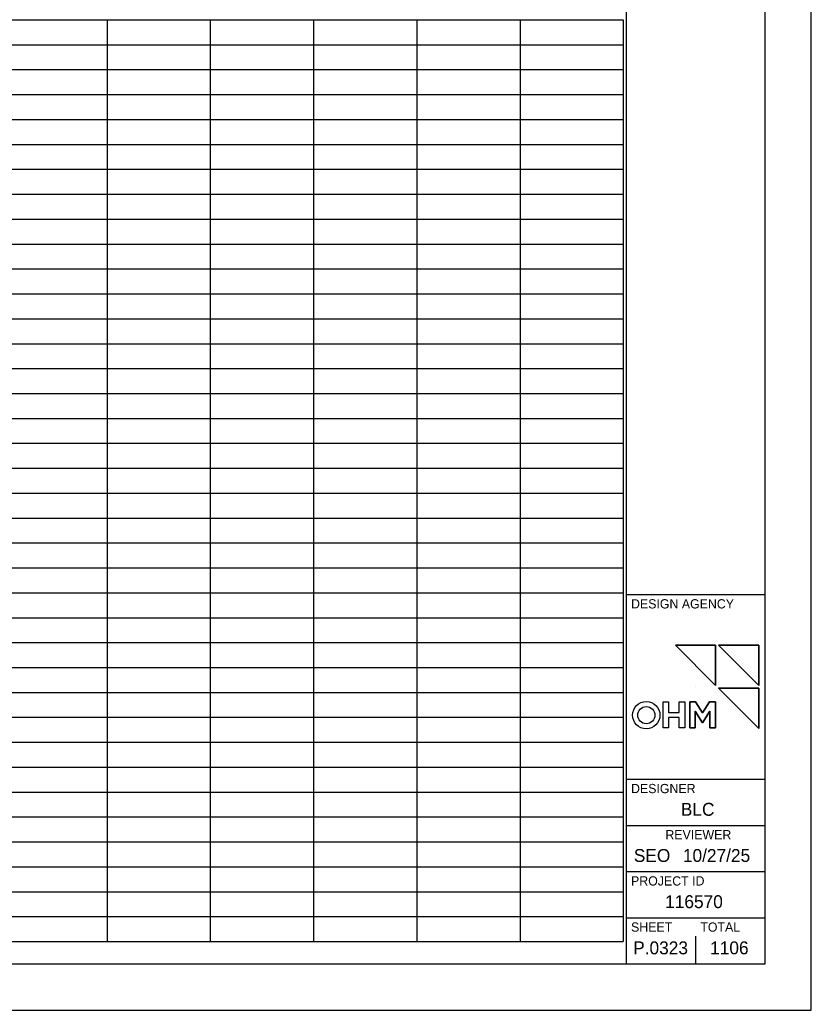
# Model space of a CAD drawing. Extents: x 0 to 34, y -41.8 to 22.
# Drawn here: x 25.43 to 34, y 0 to 10.72 of the extents above; entities that cross this region are included whole.
import ezdxf

# ---------------------------------------------------------------- set-up
doc = ezdxf.new("R2010")
doc.units = 0
for name, color, linetype in [('Default', 7, 'Continuous'), ('SH_Border', 7, 'Continuous'), ('SH_Cut_Line', 7, 'Continuous'), ('SH_Data', 7, 'Continuous')]:
    doc.layers.add(name, color=color, linetype=linetype)

msp = doc.modelspace()

# ---------------------------------------------------------------- linework, layer by layer
at = {"layer": 'Default'}
for p, q in [((15.436, 10.724), (26.379, 10.724)), ((26.379, 10.724), (29.731, 10.724)), ((26.379, 10.724), (26.379, 10.454)), ((27.496, 10.724), (27.496, 10.454)), ((28.614, 10.724), (28.614, 10.454)), ((29.731, 10.724), (31.966, 10.724)), ((29.731, 10.724), (29.731, 10.454)), ((30.849, 10.724), (30.849, 10.454)), ((31.966, 10.724), (31.966, 10.454)), ((15.436, 10.454), (26.379, 10.454)), ((26.379, 10.454), (29.731, 10.454)), ((26.379, 10.454), (26.379, 10.184)), ((27.496, 10.454), (27.496, 10.184)), ((28.614, 10.454), (28.614, 10.184)), ((29.731, 10.454), (31.966, 10.454)), ((29.731, 10.454), (29.731, 10.184)), ((30.849, 10.454), (30.849, 10.184)), ((31.966, 10.454), (31.966, 10.184)), ((15.436, 10.184), (26.379, 10.184)), ((26.379, 10.184), (29.731, 10.184)), ((26.379, 10.184), (26.379, 9.915)), ((27.496, 10.184), (27.496, 9.915)), ((28.614, 10.184), (28.614, 9.915)), ((29.731, 10.184), (31.966, 10.184)), ((29.731, 10.184), (29.731, 9.915)), ((30.849, 10.184), (30.849, 9.915)), ((31.966, 10.184), (31.966, 9.915)), ((15.436, 9.915), (26.379, 9.915)), ((26.379, 9.915), (29.731, 9.915)), ((26.379, 9.915), (26.379, 9.645)), ((27.496, 9.915), (27.496, 9.645)), ((28.614, 9.915), (28.614, 9.645)), ((29.731, 9.915), (31.966, 9.915)), ((29.731, 9.915), (29.731, 9.645)), ((30.849, 9.915), (30.849, 9.645)), ((31.966, 9.915), (31.966, 9.645)), ((15.436, 9.645), (26.379, 9.645)), ((26.379, 9.645), (29.731, 9.645)), ((26.379, 9.645), (26.379, 9.375)), ((27.496, 9.645), (27.496, 9.375)), ((28.614, 9.645), (28.614, 9.375)), ((29.731, 9.645), (31.966, 9.645)), ((29.731, 9.645), (29.731, 9.375)), ((30.849, 9.645), (30.849, 9.375)), ((31.966, 9.645), (31.966, 9.375)), ((15.436, 9.375), (26.379, 9.375)), ((26.379, 9.375), (29.731, 9.375)), ((26.379, 9.375), (26.379, 9.106)), ((27.496, 9.375), (27.496, 9.106)), ((28.614, 9.375), (28.614, 9.106)), ((29.731, 9.375), (31.966, 9.375)), ((29.731, 9.375), (29.731, 9.106)), ((30.849, 9.375), (30.849, 9.106)), ((31.966, 9.375), (31.966, 9.106)), ((15.436, 9.106), (26.379, 9.106)), ((26.379, 9.106), (29.731, 9.106)), ((26.379, 9.106), (26.379, 8.836)), ((27.496, 9.106), (27.496, 8.836)), ((28.614, 9.106), (28.614, 8.836)), ((29.731, 9.106), (31.966, 9.106)), ((29.731, 9.106), (29.731, 8.836)), ((30.849, 9.106), (30.849, 8.836)), ((31.966, 9.106), (31.966, 8.836)), ((15.436, 8.836), (26.379, 8.836)), ((26.379, 8.836), (29.731, 8.836)), ((26.379, 8.836), (26.379, 8.566)), ((27.496, 8.836), (27.496, 8.566)), ((28.614, 8.836), (28.614, 8.566)), ((29.731, 8.836), (31.966, 8.836)), ((29.731, 8.836), (29.731, 8.566)), ((30.849, 8.836), (30.849, 8.566)), ((31.966, 8.836), (31.966, 8.566)), ((15.436, 8.566), (26.379, 8.566)), ((26.379, 8.566), (29.731, 8.566)), ((26.379, 8.566), (26.379, 8.296)), ((27.496, 8.566), (27.496, 8.296)), ((28.614, 8.566), (28.614, 8.296)), ((29.731, 8.566), (31.966, 8.566)), ((29.731, 8.566), (29.731, 8.296)), ((30.849, 8.566), (30.849, 8.296)), ((31.966, 8.566), (31.966, 8.296)), ((15.436, 8.296), (26.379, 8.296)), ((26.379, 8.296), (29.731, 8.296)), ((26.379, 8.296), (26.379, 8.027)), ((27.496, 8.296), (27.496, 8.027)), ((28.614, 8.296), (28.614, 8.027)), ((29.731, 8.296), (31.966, 8.296)), ((29.731, 8.296), (29.731, 8.027)), ((30.849, 8.296), (30.849, 8.027)), ((31.966, 8.296), (31.966, 8.027)), ((15.436, 8.027), (26.379, 8.027)), ((26.379, 8.027), (29.731, 8.027)), ((26.379, 8.027), (26.379, 7.757)), ((27.496, 8.027), (27.496, 7.757)), ((28.614, 8.027), (28.614, 7.757)), ((29.731, 8.027), (31.966, 8.027)), ((29.731, 8.027), (29.731, 7.757)), ((30.849, 8.027), (30.849, 7.757)), ((31.966, 8.027), (31.966, 7.757)), ((15.436, 7.757), (26.379, 7.757)), ((26.379, 7.757), (29.731, 7.757)), ((26.379, 7.757), (26.379, 7.487)), ((27.496, 7.757), (27.496, 7.487)), ((28.614, 7.757), (28.614, 7.487)), ((29.731, 7.757), (31.966, 7.757)), ((29.731, 7.757), (29.731, 7.487)), ((30.849, 7.757), (30.849, 7.487)), ((31.966, 7.757), (31.966, 7.487)), ((15.436, 7.487), (26.379, 7.487)), ((26.379, 7.487), (29.731, 7.487)), ((26.379, 7.487), (26.379, 7.217)), ((27.496, 7.487), (27.496, 7.217)), ((28.614, 7.487), (28.614, 7.217)), ((29.731, 7.487), (31.966, 7.487)), ((29.731, 7.487), (29.731, 7.217)), ((30.849, 7.487), (30.849, 7.217)), ((31.966, 7.487), (31.966, 7.217)), ((15.436, 7.217), (26.379, 7.217)), ((26.379, 7.217), (29.731, 7.217)), ((26.379, 7.217), (26.379, 6.948)), ((27.496, 7.217), (27.496, 6.948)), ((28.614, 7.217), (28.614, 6.948)), ((29.731, 7.217), (31.966, 7.217)), ((29.731, 7.217), (29.731, 6.948)), ((30.849, 7.217), (30.849, 6.948)), ((31.966, 7.217), (31.966, 6.948)), ((15.436, 6.948), (26.379, 6.948)), ((26.379, 6.948), (29.731, 6.948)), ((26.379, 6.948), (26.379, 6.678)), ((27.496, 6.948), (27.496, 6.678)), ((28.614, 6.948), (28.614, 6.678)), ((29.731, 6.948), (31.966, 6.948)), ((29.731, 6.948), (29.731, 6.678)), ((30.849, 6.948), (30.849, 6.678)), ((31.966, 6.948), (31.966, 6.678)), ((15.436, 6.678), (26.379, 6.678)), ((26.379, 6.678), (29.731, 6.678)), ((26.379, 6.678), (26.379, 6.139)), ((27.496, 6.678), (27.496, 6.139)), ((28.614, 6.678), (28.614, 6.139)), ((29.731, 6.678), (31.966, 6.678)), ((29.731, 6.678), (29.731, 6.139)), ((30.849, 6.678), (30.849, 6.139)), ((31.966, 6.678), (31.966, 6.139)), ((15.436, 6.408), (26.379, 6.408)), ((26.379, 6.408), (29.731, 6.408)), ((29.731, 6.408), (31.966, 6.408)), ((15.436, 6.139), (26.379, 6.139)), ((26.379, 6.139), (29.731, 6.139)), ((26.379, 6.139), (26.379, 5.869)), ((27.496, 6.139), (27.496, 5.869)), ((28.614, 6.139), (28.614, 5.869)), ((29.731, 6.139), (31.966, 6.139)), ((29.731, 6.139), (29.731, 5.869)), ((30.849, 6.139), (30.849, 5.869)), ((31.966, 6.139), (31.966, 5.869)), ((15.436, 5.869), (26.379, 5.869)), ((26.379, 5.869), (29.731, 5.869)), ((26.379, 5.869), (26.379, 5.329)), ((27.496, 5.869), (27.496, 5.329)), ((28.614, 5.869), (28.614, 5.329)), ((29.731, 5.869), (31.966, 5.869)), ((29.731, 5.869), (29.731, 5.329)), ((30.849, 5.869), (30.849, 5.329)), ((31.966, 5.869), (31.966, 5.329)), ((15.436, 5.599), (26.379, 5.599)), ((26.379, 5.599), (29.731, 5.599)), ((29.731, 5.599), (31.966, 5.599)), ((15.436, 5.329), (26.379, 5.329)), ((26.379, 5.329), (29.731, 5.329)), ((26.379, 5.329), (26.379, 5.06)), ((27.496, 5.329), (27.496, 5.06)), ((28.614, 5.329), (28.614, 5.06)), ((29.731, 5.329), (31.966, 5.329)), ((29.731, 5.329), (29.731, 5.06)), ((30.849, 5.329), (30.849, 5.06)), ((31.966, 5.329), (31.966, 5.06)), ((15.436, 5.06), (26.379, 5.06)), ((26.379, 5.06), (29.731, 5.06)), ((26.379, 5.06), (26.379, 4.79)), ((27.496, 5.06), (27.496, 4.79)), ((28.614, 5.06), (28.614, 4.79)), ((29.731, 5.06), (31.966, 5.06)), ((29.731, 5.06), (29.731, 4.79)), ((30.849, 5.06), (30.849, 4.79)), ((31.966, 5.06), (31.966, 4.79)), ((15.436, 4.79), (26.379, 4.79)), ((26.379, 4.79), (29.731, 4.79)), ((26.379, 4.79), (26.379, 4.52)), ((27.496, 4.79), (27.496, 4.52)), ((28.614, 4.79), (28.614, 4.52)), ((29.731, 4.79), (31.966, 4.79)), ((29.731, 4.79), (29.731, 4.52)), ((30.849, 4.79), (30.849, 4.52)), ((31.966, 4.79), (31.966, 4.52)), ((15.436, 4.52), (26.379, 4.52)), ((26.379, 4.52), (29.731, 4.52)), ((26.379, 4.52), (26.379, 3.981)), ((27.496, 4.52), (27.496, 3.981)), ((28.614, 4.52), (28.614, 3.981)), ((29.731, 4.52), (31.966, 4.52)), ((29.731, 4.52), (29.731, 3.981)), ((30.849, 4.52), (30.849, 3.981)), ((31.966, 4.52), (31.966, 3.981)), ((15.436, 4.25), (26.379, 4.25)), ((26.379, 4.25), (29.731, 4.25)), ((29.731, 4.25), (31.966, 4.25)), ((15.436, 3.981), (26.379, 3.981)), ((26.379, 3.981), (29.731, 3.981)), ((26.379, 3.981), (26.379, 3.711)), ((27.496, 3.981), (27.496, 3.711)), ((28.614, 3.981), (28.614, 3.711)), ((29.731, 3.981), (31.966, 3.981)), ((29.731, 3.981), (29.731, 3.711)), ((30.849, 3.981), (30.849, 3.711)), ((31.966, 3.981), (31.966, 3.711)), ((15.436, 3.711), (26.379, 3.711)), ((26.379, 3.711), (29.731, 3.711)), ((26.379, 3.711), (26.379, 3.441)), ((27.496, 3.711), (27.496, 3.441)), ((28.614, 3.711), (28.614, 3.441)), ((29.731, 3.711), (31.966, 3.711)), ((29.731, 3.711), (29.731, 3.441)), ((30.849, 3.711), (30.849, 3.441)), ((31.966, 3.711), (31.966, 3.441)), ((15.436, 3.441), (26.379, 3.441)), ((26.379, 3.441), (29.731, 3.441)), ((26.379, 3.441), (26.379, 3.172)), ((27.496, 3.441), (27.496, 3.172)), ((28.614, 3.441), (28.614, 3.172)), ((29.731, 3.441), (31.966, 3.441)), ((29.731, 3.441), (29.731, 3.172)), ((30.849, 3.441), (30.849, 3.172)), ((31.966, 3.441), (31.966, 3.172)), ((15.436, 3.172), (26.379, 3.172)), ((26.379, 3.172), (29.731, 3.172)), ((26.379, 3.172), (26.379, 2.632)), ((27.496, 3.172), (27.496, 2.632)), ((28.614, 3.172), (28.614, 2.632)), ((29.731, 3.172), (31.966, 3.172)), ((29.731, 3.172), (29.731, 2.632)), ((30.849, 3.172), (30.849, 2.632)), ((31.966, 3.172), (31.966, 2.632)), ((15.436, 2.902), (26.379, 2.902)), ((26.379, 2.902), (29.731, 2.902)), ((29.731, 2.902), (31.966, 2.902)), ((15.436, 2.632), (26.379, 2.632)), ((26.379, 2.632), (29.731, 2.632)), ((26.379, 2.632), (26.379, 2.362)), ((27.496, 2.632), (27.496, 2.362)), ((28.614, 2.632), (28.614, 2.362)), ((29.731, 2.632), (31.966, 2.632)), ((29.731, 2.632), (29.731, 2.362)), ((30.849, 2.632), (30.849, 2.362)), ((31.966, 2.632), (31.966, 2.362)), ((15.436, 2.362), (26.379, 2.362)), ((26.379, 2.362), (29.731, 2.362)), ((26.379, 2.362), (26.379, 2.093)), ((27.496, 2.362), (27.496, 2.093)), ((28.614, 2.362), (28.614, 2.093)), ((29.731, 2.362), (31.966, 2.362)), ((29.731, 2.362), (29.731, 2.093)), ((30.849, 2.362), (30.849, 2.093)), ((31.966, 2.362), (31.966, 2.093)), ((15.436, 2.093), (26.379, 2.093)), ((26.379, 2.093), (29.731, 2.093)), ((26.379, 2.093), (26.379, 1.553)), ((27.496, 2.093), (27.496, 1.553)), ((28.614, 2.093), (28.614, 1.553)), ((29.731, 2.093), (31.966, 2.093)), ((29.731, 2.093), (29.731, 1.553)), ((30.849, 2.093), (30.849, 1.553)), ((31.966, 2.093), (31.966, 1.553)), ((15.436, 1.823), (26.379, 1.823)), ((26.379, 1.823), (29.731, 1.823)), ((29.731, 1.823), (31.966, 1.823)), ((15.436, 1.553), (26.379, 1.553)), ((26.379, 1.553), (29.731, 1.553)), ((26.379, 1.553), (26.379, 1.014)), ((27.496, 1.553), (27.496, 1.014)), ((28.614, 1.553), (28.614, 1.014)), ((29.731, 1.553), (31.966, 1.553)), ((29.731, 1.553), (29.731, 1.014)), ((30.849, 1.553), (30.849, 1.014)), ((31.966, 1.553), (31.966, 1.014)), ((15.436, 1.283), (26.379, 1.283)), ((26.379, 1.283), (29.731, 1.283)), ((29.731, 1.283), (31.966, 1.283)), ((15.436, 1.014), (26.379, 1.014)), ((26.379, 1.014), (29.731, 1.014)), ((26.379, 1.014), (26.379, 0.744)), ((27.496, 1.014), (27.496, 0.744)), ((28.614, 1.014), (28.614, 0.744)), ((29.731, 1.014), (31.966, 1.014)), ((29.731, 1.014), (29.731, 0.744)), ((30.849, 1.014), (30.849, 0.744)), ((31.966, 1.014), (31.966, 0.744)), ((15.436, 0.744), (26.379, 0.744)), ((26.379, 0.744), (29.731, 0.744)), ((29.731, 0.744), (31.966, 0.744))]:
    msp.add_line(p, q, dxfattribs=at)
at = {"layer": 'SH_Border'}
for p, q in [((32, 0.5), (32, 21.5)), ((32, 4.5), (33.5, 4.5)), ((32, 2.5), (33.5, 2.5)), ((32, 2), (33.5, 2)), ((32, 1.5), (33.5, 1.5)), ((32, 1), (33.5, 1))]:
    msp.add_line(p, q, dxfattribs=at)
msp.add_lwpolyline([(1.5, 21.5), (33.5, 21.5), (33.5, 0.5), (1.5, 0.5)], close=True, dxfattribs=at)
at = {"layer": 'SH_Cut_Line'}
msp.add_lwpolyline([(0, 0), (34, 0), (34, 22), (0, 22)], close=True, dxfattribs=at)
at = {"layer": 'SH_Data'}
for p, q in [((32.75, 3.5), (32.75, 3.5)), ((32.745, 3.057), (32.745, 3.237)), ((32.745, 3.237), (32.824, 3.113)), ((32.824, 3.113), (32.903, 3.237)), ((32.903, 3.237), (32.903, 3.057)), ((32.75, 0.5), (32.75, 0.8)), ((32.375, 0.675), (32.375, 0.675))]:
    msp.add_line(p, q, dxfattribs=at)
for points in [[(32.53, 3.953), (32.966, 3.515), (32.966, 3.953), (32.53, 3.953)], [(32.997, 3.953), (33.433, 3.515), (33.433, 3.953), (32.997, 3.953)], [(32.997, 3.488), (33.433, 3.05), (33.433, 3.488), (32.997, 3.488)], [(32.824, 3.221), (32.748, 3.34), (32.685, 3.34), (32.685, 3.057), (32.745, 3.057)], [(32.903, 3.057), (32.963, 3.057), (32.963, 3.34), (32.9, 3.34), (32.824, 3.221)]]:
    msp.add_lwpolyline(points, dxfattribs=at)
for points in [[(32.966, 3.953), (32.966, 3.515), (32.53, 3.953)], [(33.433, 3.953), (33.433, 3.515), (32.997, 3.953)], [(33.433, 3.488), (33.433, 3.05), (32.997, 3.488)], [(32.397, 3.338), (32.457, 3.338), (32.457, 3.224), (32.571, 3.224), (32.571, 3.338), (32.631, 3.338), (32.631, 3.056), (32.571, 3.056), (32.571, 3.171), (32.457, 3.171), (32.457, 3.056), (32.397, 3.056)], [(32.397, 3.338), (32.457, 3.338), (32.457, 3.224), (32.571, 3.224), (32.571, 3.338), (32.631, 3.338), (32.631, 3.056), (32.571, 3.056), (32.571, 3.171), (32.457, 3.171), (32.457, 3.056), (32.397, 3.056)], [(32.9, 3.34), (32.963, 3.34), (32.963, 3.057), (32.903, 3.057), (32.903, 3.237), (32.824, 3.113), (32.745, 3.237), (32.745, 3.057), (32.685, 3.057), (32.685, 3.34), (32.748, 3.34), (32.824, 3.221)]]:
    msp.add_lwpolyline(points, close=True, dxfattribs=at)
for radius in [0.148, 0.148, 0.0927, 0.0927]:
    msp.add_circle((32.215, 3.195), radius, dxfattribs=at)

# ---------------------------------------------------------------- texts
for s, height, p in [('DESIGN AGENCY', 0.1, (32.05, 4.35)), ('DESIGNER', 0.1, (32.05, 2.35)), ('BLC', 0.14, (32.589, 2.105)), ('REVIEWER', 0.1, (32.422, 1.85)), ('SEO', 0.14, (32.08, 1.605)), ('10/27/25', 0.14, (32.611, 1.605)), ('PROJECT ID', 0.1, (32.05, 1.35)), ('116570', 0.14, (32.419, 1.105)), ('SHEET', 0.1, (32.05, 0.85)), ('TOTAL', 0.1, (32.8, 0.85)), ('P.0323', 0.14, (32.073, 0.605)), ('1106', 0.14, (32.906, 0.605))]:
    msp.add_text(s, height=height, dxfattribs=at).set_placement(p)

doc.saveas('drawing.dxf')
